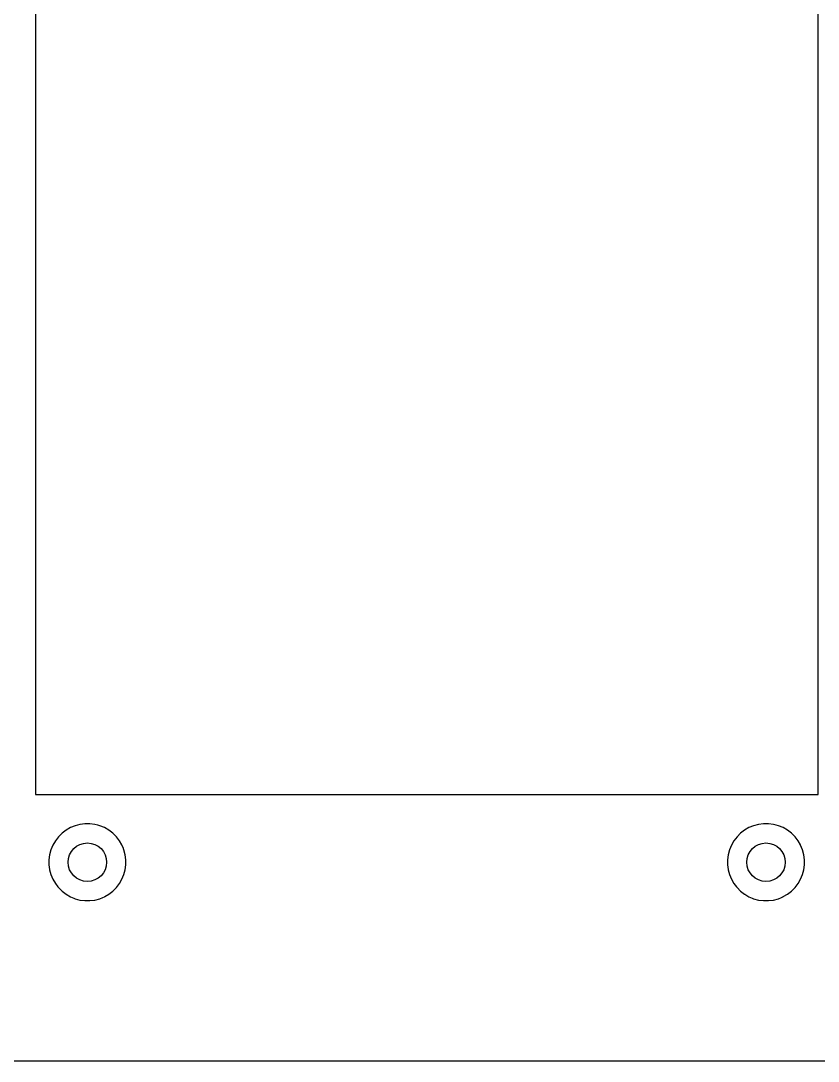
# Model space of a CAD drawing. Header units: inches. Extents: x 0.79 to 7.64, y -5.35 to -0.98.
# Drawn here: x 4.983 to 6.37, y -5.354 to -3.543 of the extents above; entities that cross this region are included whole.
import ezdxf

# ---------------------------------------------------------------- set-up
doc = ezdxf.new("R2010")
doc.units = ezdxf.units.IN
doc.header["$MEASUREMENT"] = 0
doc.layers.add('BLACK', color=250, linetype='CONTINUOUS')

msp = doc.modelspace()

# ---------------------------------------------------------------- linework, layer by layer
at = {"layer": 'BLACK', "linetype": 'CONTINUOUS'}
for p, q in [((5.0079, -3.0787), (5.0079, -4.8898)), ((6.3701, -4.8817), (6.3701, -3.0787)), ((5.0079, -4.8898), (5.0079, -4.8898)), ((5.0079, -4.8898), (5.0079, -4.8898)), ((5.0079, -4.8898), (6.3701, -4.8898)), ((6.3701, -4.8898), (6.3701, -4.8817)), ((6.3701, -4.8898), (6.3701, -4.8898)), ((6.3701, -4.8898), (6.3701, -4.8898)), ((5.0769, -4.9443), (5.0688, -4.9477)), ((5.0853, -4.9421), (5.0769, -4.9443)), ((5.0856, -4.942), (5.0853, -4.9421)), ((5.094, -4.9409), (5.0856, -4.942)), ((5.0856, -4.942), (5.0856, -4.942)), ((5.1028, -4.9409), (5.094, -4.9409)), ((5.094, -4.9409), (5.094, -4.9409)), ((5.094, -4.9409), (5.094, -4.9409)), ((5.1113, -4.942), (5.1028, -4.9409)), ((5.1028, -4.9409), (5.1028, -4.9409)), ((5.1115, -4.9421), (5.1113, -4.942)), ((5.1113, -4.942), (5.1113, -4.942)), ((5.1116, -4.9421), (5.1115, -4.9421)), ((5.1163, -4.9433), (5.1116, -4.9421)), ((5.12, -4.9443), (5.1163, -4.9433)), ((5.1281, -4.9477), (5.12, -4.9443)), ((5.12, -4.9443), (5.12, -4.9443)), ((5.12, -4.9443), (5.12, -4.9443)), ((6.258, -4.9443), (6.2499, -4.9477)), ((6.2664, -4.9421), (6.258, -4.9443)), ((6.2667, -4.942), (6.2664, -4.9421)), ((6.2751, -4.9409), (6.2667, -4.942)), ((6.2667, -4.942), (6.2667, -4.942)), ((6.2839, -4.9409), (6.2751, -4.9409)), ((6.2751, -4.9409), (6.2751, -4.9409)), ((6.2751, -4.9409), (6.2751, -4.9409)), ((6.2924, -4.942), (6.2839, -4.9409)), ((6.2839, -4.9409), (6.2839, -4.9409)), ((6.2926, -4.9421), (6.2924, -4.942)), ((6.2924, -4.942), (6.2924, -4.942)), ((6.2927, -4.9421), (6.2926, -4.9421)), ((6.2974, -4.9433), (6.2927, -4.9421)), ((6.3011, -4.9443), (6.2974, -4.9433)), ((6.3092, -4.9477), (6.3011, -4.9443)), ((6.3011, -4.9443), (6.3011, -4.9443)), ((6.3011, -4.9443), (6.3011, -4.9443)), ((5.0542, -4.9574), (5.048, -4.9636)), ((5.0612, -4.9521), (5.0542, -4.9574)), ((5.0687, -4.9477), (5.0612, -4.9521)), ((5.0688, -4.9477), (5.0687, -4.9477)), ((5.0687, -4.9477), (5.0687, -4.9477)), ((5.1357, -4.9521), (5.1281, -4.9477)), ((5.1281, -4.9477), (5.1281, -4.9477)), ((5.1281, -4.9477), (5.1281, -4.9477)), ((5.1427, -4.9574), (5.1357, -4.9521)), ((5.1357, -4.9521), (5.1357, -4.9521)), ((5.1357, -4.9521), (5.1357, -4.9521)), ((5.1357, -4.9521), (5.1357, -4.9521)), ((5.1489, -4.9636), (5.1427, -4.9574)), ((6.2353, -4.9574), (6.2291, -4.9636)), ((6.2423, -4.9521), (6.2353, -4.9574)), ((6.2498, -4.9477), (6.2423, -4.9521)), ((6.2499, -4.9477), (6.2498, -4.9477)), ((6.2498, -4.9477), (6.2498, -4.9477)), ((6.3168, -4.9521), (6.3092, -4.9477)), ((6.3092, -4.9477), (6.3092, -4.9477)), ((6.3092, -4.9477), (6.3092, -4.9477)), ((6.3238, -4.9574), (6.3168, -4.9521)), ((6.3168, -4.9521), (6.3168, -4.9521)), ((6.3168, -4.9521), (6.3168, -4.9521)), ((6.3168, -4.9521), (6.3168, -4.9521)), ((6.33, -4.9636), (6.3238, -4.9574)), ((5.0383, -4.9782), (5.0349, -4.9863)), ((5.0426, -4.9706), (5.0383, -4.9782)), ((5.0383, -4.9782), (5.0383, -4.9782)), ((5.0383, -4.9782), (5.0383, -4.9782)), ((5.048, -4.9636), (5.0426, -4.9706)), ((5.1506, -4.966), (5.1489, -4.9636)), ((5.1542, -4.9706), (5.1506, -4.966)), ((5.1543, -4.9707), (5.1542, -4.9706)), ((5.1542, -4.9706), (5.1542, -4.9706)), ((5.1584, -4.9778), (5.1543, -4.9707)), ((5.1586, -4.9782), (5.1584, -4.9778)), ((5.1604, -4.9825), (5.1586, -4.9782)), ((5.1586, -4.9782), (5.1586, -4.9782)), ((5.1586, -4.9782), (5.1586, -4.9782)), ((5.1586, -4.9782), (5.1586, -4.9782)), ((5.1586, -4.9782), (5.1586, -4.9782)), ((6.2194, -4.9782), (6.216, -4.9863)), ((6.2237, -4.9706), (6.2194, -4.9782)), ((6.2194, -4.9782), (6.2194, -4.9782)), ((6.2194, -4.9782), (6.2194, -4.9782)), ((6.2291, -4.9636), (6.2237, -4.9706)), ((6.3318, -4.966), (6.33, -4.9636)), ((6.3353, -4.9706), (6.3318, -4.966)), ((6.3354, -4.9707), (6.3353, -4.9706)), ((6.3353, -4.9706), (6.3353, -4.9706)), ((6.3395, -4.9778), (6.3354, -4.9707)), ((6.3397, -4.9782), (6.3395, -4.9778)), ((6.3415, -4.9825), (6.3397, -4.9782)), ((6.3397, -4.9782), (6.3397, -4.9782)), ((6.3397, -4.9782), (6.3397, -4.9782)), ((6.3397, -4.9782), (6.3397, -4.9782)), ((6.3397, -4.9782), (6.3397, -4.9782)), ((5.0326, -4.995), (5.0315, -5.0035)), ((5.0349, -4.9863), (5.0326, -4.9948)), ((5.0326, -4.9948), (5.0326, -4.995)), ((5.0326, -4.995), (5.0326, -4.995)), ((5.162, -4.9863), (5.1604, -4.9825)), ((5.1642, -4.9948), (5.162, -4.9863)), ((5.1654, -5.0035), (5.1642, -4.9948)), ((6.2137, -4.995), (6.2126, -5.0035)), ((6.216, -4.9863), (6.2137, -4.9948)), ((6.2137, -4.9948), (6.2137, -4.995)), ((6.2137, -4.995), (6.2137, -4.995)), ((6.3431, -4.9863), (6.3415, -4.9825)), ((6.3453, -4.9948), (6.3431, -4.9863)), ((6.3465, -5.0035), (6.3453, -4.9948)), ((5.0315, -5.0035), (5.0315, -5.0123)), ((5.0315, -5.0123), (5.0326, -5.0207)), ((5.1642, -5.021), (5.1654, -5.0123)), ((5.1654, -5.0123), (5.1654, -5.0035)), ((5.1654, -5.0035), (5.1654, -5.0035)), ((6.2126, -5.0035), (6.2126, -5.0123)), ((6.2126, -5.0123), (6.2137, -5.0207)), ((6.3453, -5.021), (6.3465, -5.0123)), ((6.3465, -5.0123), (6.3465, -5.0035)), ((5.0326, -5.0207), (5.0326, -5.0207)), ((5.0326, -5.0207), (5.0326, -5.021)), ((5.0326, -5.021), (5.0349, -5.0294)), ((5.0349, -5.0294), (5.0383, -5.0375)), ((5.1586, -5.0375), (5.162, -5.0294)), ((5.162, -5.0294), (5.1642, -5.021)), ((6.2137, -5.0207), (6.2137, -5.0207)), ((6.2137, -5.0207), (6.2137, -5.021)), ((6.2137, -5.021), (6.216, -5.0294)), ((6.216, -5.0294), (6.2194, -5.0375)), ((6.3397, -5.0375), (6.3431, -5.0294)), ((6.3431, -5.0294), (6.3453, -5.021)), ((5.0383, -5.0375), (5.0383, -5.0376)), ((5.0383, -5.0376), (5.0383, -5.0376)), ((5.0383, -5.0376), (5.0426, -5.045)), ((5.0426, -5.045), (5.0426, -5.045)), ((5.0426, -5.045), (5.0426, -5.045)), ((5.0426, -5.045), (5.0426, -5.0451)), ((5.0426, -5.0451), (5.0426, -5.0451)), ((5.0426, -5.0451), (5.0426, -5.0451)), ((5.0426, -5.0451), (5.0471, -5.051)), ((5.0471, -5.051), (5.048, -5.0521)), ((5.048, -5.0521), (5.0542, -5.0583)), ((5.1427, -5.0583), (5.1489, -5.0521)), ((5.1489, -5.0521), (5.1542, -5.0451)), ((5.1542, -5.0451), (5.1586, -5.0375)), ((6.2194, -5.0375), (6.2194, -5.0376)), ((6.2194, -5.0376), (6.2194, -5.0376)), ((6.2194, -5.0376), (6.2237, -5.045)), ((6.2237, -5.045), (6.2237, -5.045)), ((6.2237, -5.045), (6.2237, -5.045)), ((6.2237, -5.045), (6.2237, -5.0451)), ((6.2237, -5.0451), (6.2237, -5.0451)), ((6.2237, -5.0451), (6.2237, -5.0451)), ((6.2237, -5.0451), (6.2282, -5.051)), ((6.2282, -5.051), (6.2291, -5.0521)), ((6.2291, -5.0521), (6.2353, -5.0583)), ((6.3238, -5.0583), (6.33, -5.0521)), ((6.33, -5.0521), (6.3353, -5.0451)), ((6.3353, -5.0451), (6.3397, -5.0375)), ((5.0542, -5.0583), (5.0542, -5.0583)), ((5.0542, -5.0583), (5.0612, -5.0637)), ((5.0612, -5.0637), (5.0612, -5.0637)), ((5.0612, -5.0637), (5.0613, -5.0637)), ((5.0613, -5.0637), (5.0688, -5.068)), ((5.0688, -5.068), (5.0688, -5.068)), ((5.0688, -5.068), (5.0746, -5.0705)), ((5.0746, -5.0705), (5.0769, -5.0714)), ((5.0769, -5.0714), (5.0853, -5.0737)), ((5.1115, -5.0737), (5.12, -5.0714)), ((5.12, -5.0714), (5.1251, -5.0693)), ((5.1251, -5.0693), (5.1279, -5.0681)), ((5.1279, -5.0681), (5.1281, -5.0681)), ((5.1281, -5.0681), (5.1283, -5.068)), ((5.1283, -5.068), (5.1285, -5.0678)), ((5.1285, -5.0678), (5.1357, -5.0637)), ((5.1357, -5.0637), (5.1427, -5.0583)), ((6.2353, -5.0583), (6.2353, -5.0583)), ((6.2353, -5.0583), (6.2423, -5.0637)), ((6.2423, -5.0637), (6.2423, -5.0637)), ((6.2423, -5.0637), (6.2424, -5.0637)), ((6.2424, -5.0637), (6.2499, -5.068)), ((6.2499, -5.068), (6.2499, -5.068)), ((6.2499, -5.068), (6.2557, -5.0705)), ((6.2557, -5.0705), (6.258, -5.0714)), ((6.258, -5.0714), (6.2664, -5.0737)), ((6.2926, -5.0737), (6.3011, -5.0714)), ((6.3011, -5.0714), (6.3062, -5.0693)), ((6.3062, -5.0693), (6.309, -5.0681)), ((6.309, -5.0681), (6.3092, -5.0681)), ((6.3092, -5.0681), (6.3094, -5.068)), ((6.3094, -5.068), (6.3096, -5.0678)), ((6.3096, -5.0678), (6.3168, -5.0637)), ((6.3168, -5.0637), (6.3238, -5.0583)), ((5.0853, -5.0737), (5.094, -5.0748)), ((5.094, -5.0748), (5.094, -5.0748)), ((5.094, -5.0748), (5.1028, -5.0748)), ((5.1028, -5.0748), (5.1115, -5.0737)), ((5.1028, -5.0748), (5.1028, -5.0748)), ((6.2664, -5.0737), (6.2751, -5.0748)), ((6.2751, -5.0748), (6.2751, -5.0748)), ((6.2751, -5.0748), (6.2839, -5.0748)), ((6.2839, -5.0748), (6.2926, -5.0737)), ((6.2839, -5.0748), (6.2839, -5.0748)), ((7.4407, -5.3543), (0.9845, -5.3543))]:
    msp.add_line(p, q, dxfattribs=at)
at = {"layer": 'BLACK'}
for centre in [(5.0984, -5.0079), (5.0984, -5.0079), (6.2795, -5.0079), (6.2795, -5.0079)]:
    msp.add_circle(centre, 0.0335, dxfattribs=at)

doc.saveas('drawing.dxf')
